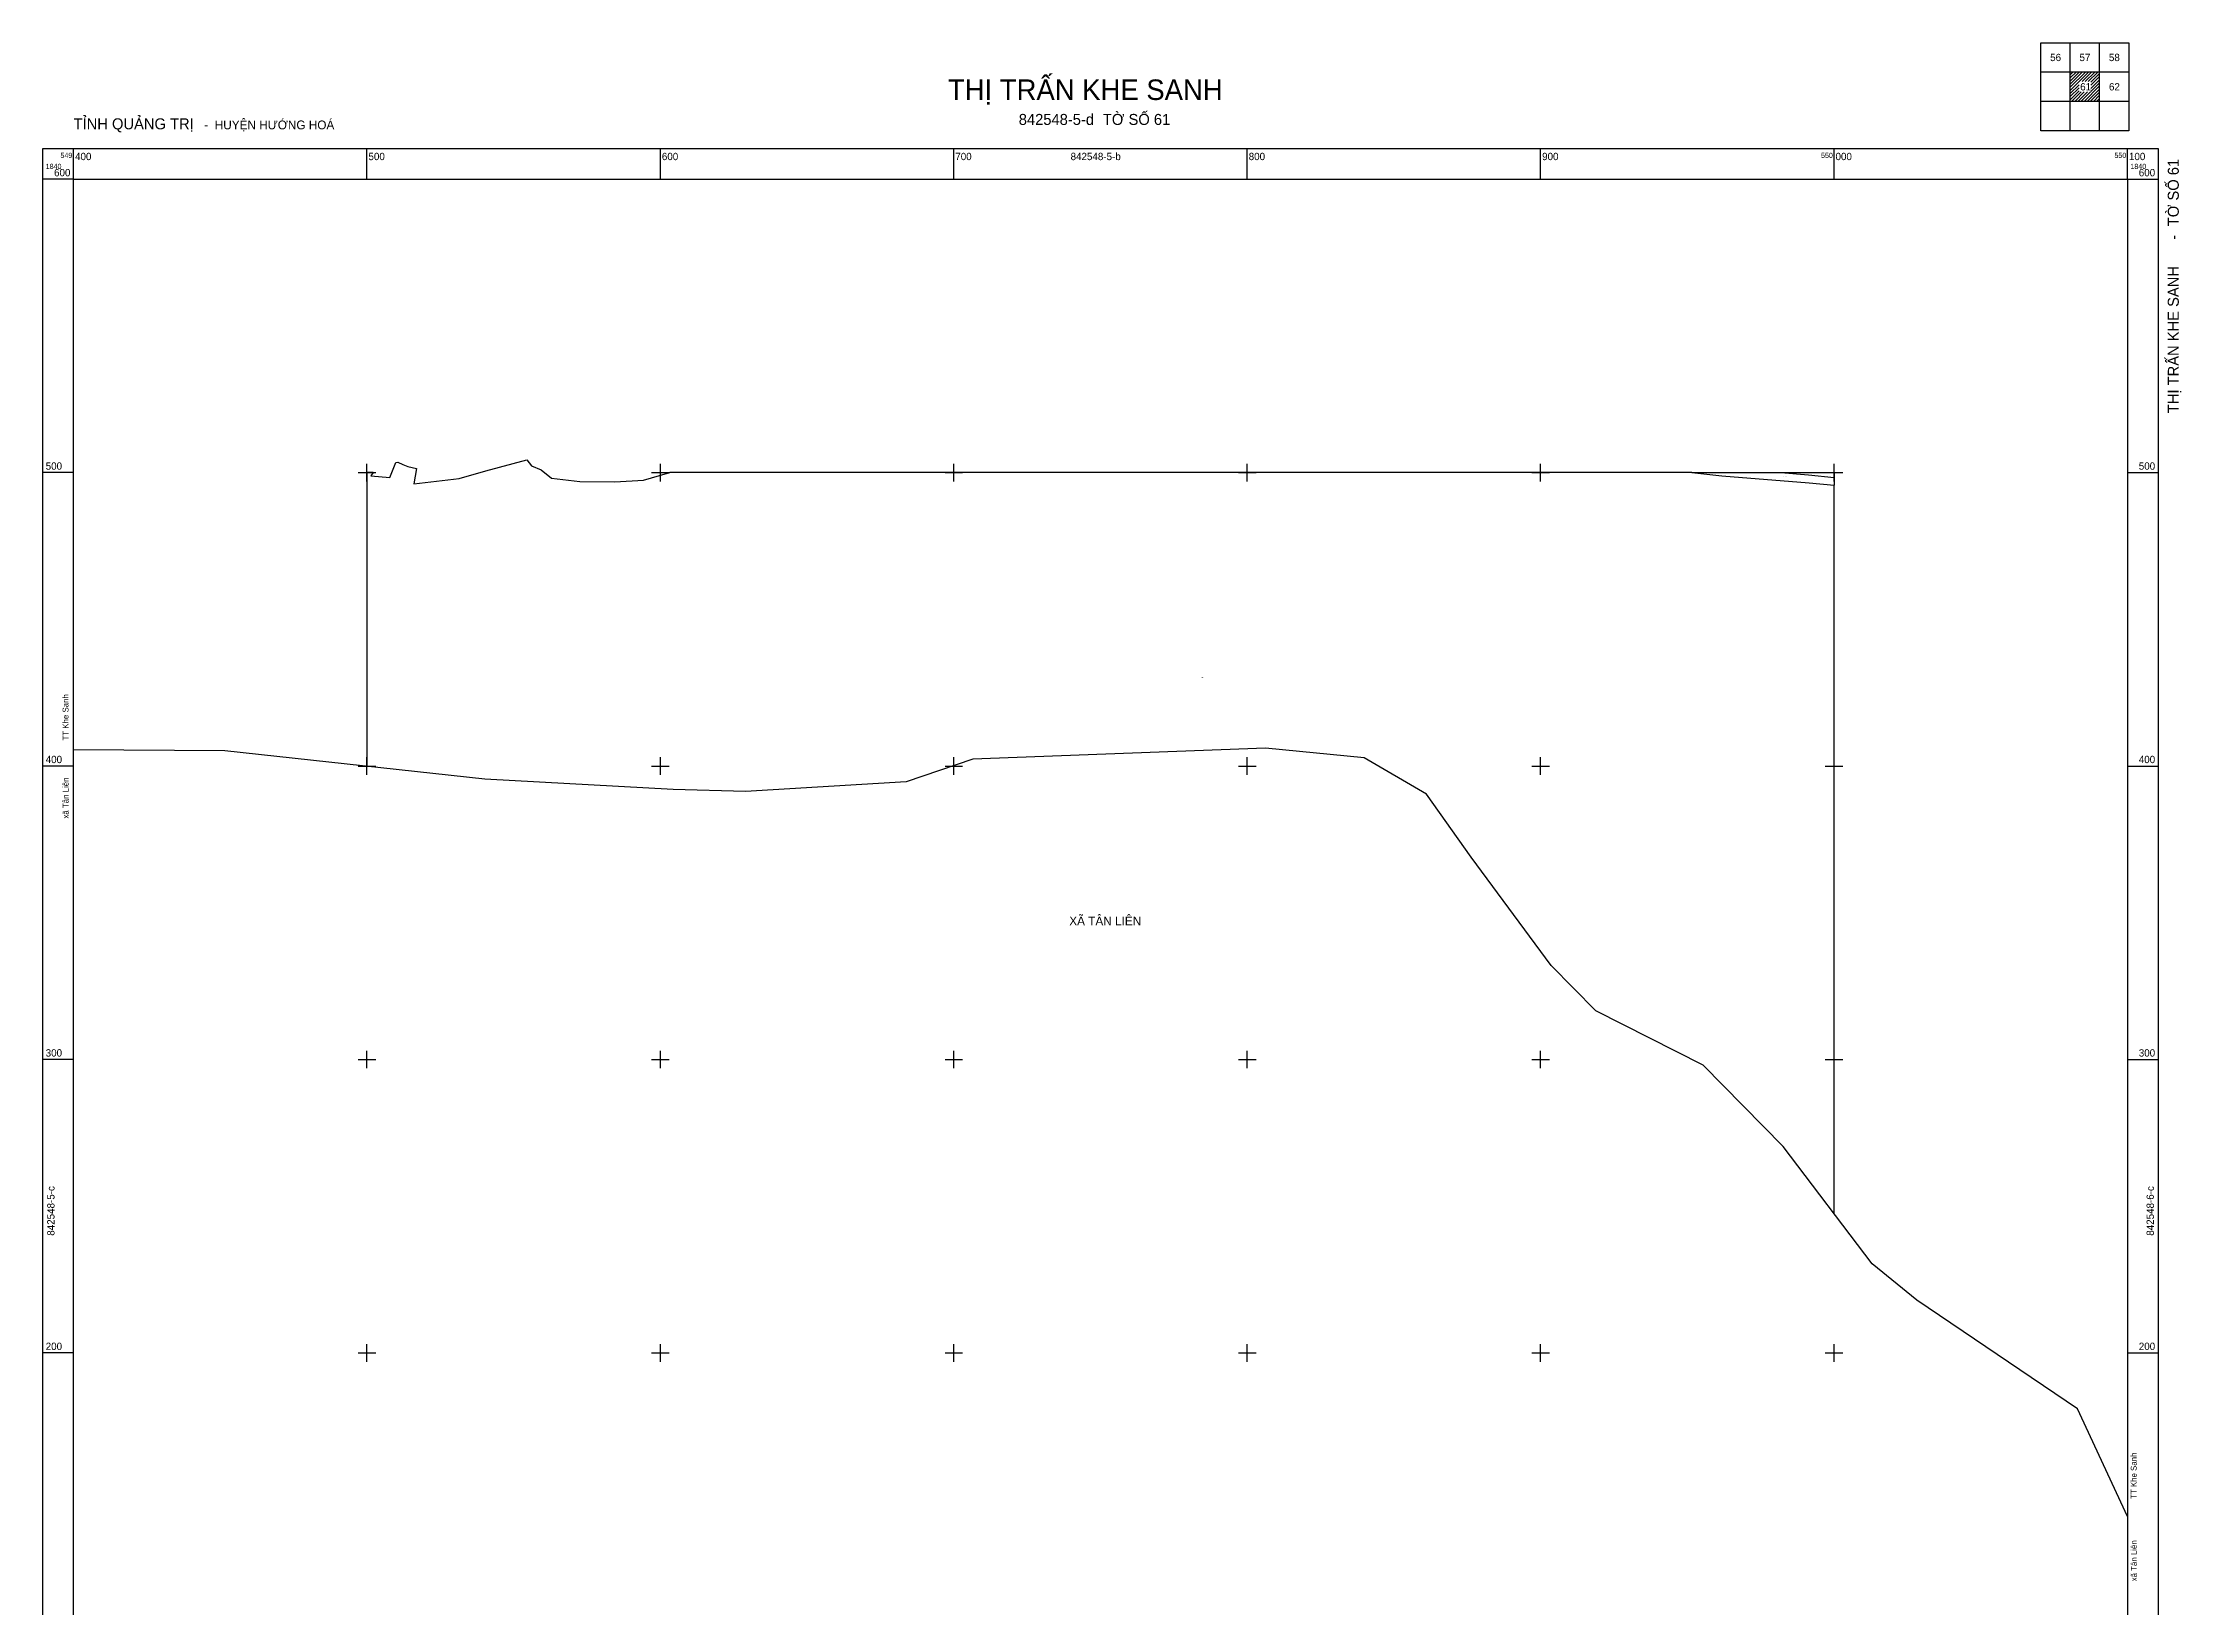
# Model space of a CAD drawing. Extents: x 549390 to 550118, y 1839759 to 1840646.
# Drawn here: x 549390 to 550118, y 1840113 to 1840646 of the extents above; entities that cross this region are included whole.
import ezdxf

# ---------------------------------------------------------------- set-up
doc = ezdxf.new("R2010")
doc.units = 0
for name, color, linetype in [('Level 15', 7, 'Continuous'), ('Level 22', 7, 'Continuous'), ('Level 23', 7, 'Continuous'), ('Level 24', 7, 'Continuous'), ('Level 28', 7, 'Continuous'), ('Level 46', 7, 'Continuous'), ('Level 48', 7, 'Continuous'), ('Level 63', 7, 'Continuous')]:
    doc.layers.add(name, color=color, linetype=linetype)

msp = doc.modelspace()

# ---------------------------------------------------------------- linework, layer by layer
at = {"layer": 'Level 22'}
msp.add_lwpolyline([(549981.87, 1840500), (549991.28, 1840499.2), (550000, 1840498.31)], dxfattribs=at)
at = {"layer": 'Level 23'}
msp.add_lwpolyline([(549951.51, 1840500), (549961.8, 1840498.87), (549991.47, 1840496.53), (550000, 1840495.74)], dxfattribs=at)
at = {"layer": 'Level 24'}
for p, q in [((549502.15, 1840500), (549501.34, 1840498.87)), ((549501.34, 1840498.87), (549507.83, 1840498.37)), ((549507.83, 1840498.37), (549509.85, 1840503.48)), ((549509.85, 1840503.48), (549510.51, 1840503.54)), ((549510.51, 1840503.54), (549512.19, 1840502.78)), ((549512.19, 1840502.78), (549513.88, 1840502.1)), ((549513.88, 1840502.1), (549516.86, 1840501.46)), ((549516.86, 1840501.46), (549515.93, 1840496.17)), ((549515.93, 1840496.17), (549531.43, 1840498.01)), ((549531.43, 1840498.01), (549540.5, 1840500.6)), ((549540.5, 1840500.6), (549554.51, 1840504.33)), ((549562.87, 1840498.09), (549572.55, 1840497)), ((549594.2, 1840497.47), (549603.25, 1840500)), ((549951.51, 1840500), (549603.25, 1840500)), ((549572.55, 1840497), (549584.44, 1840496.85)), ((549584.44, 1840496.85), (549594.2, 1840497.47)), ((550000, 1840247.47), (550000, 1840495.74))]:
    msp.add_line(p, q, dxfattribs=at)
for points in [[(549502.15, 1840500), (549500, 1840500), (549500, 1840399.9)], [(549554.51, 1840504.33), (549556.1, 1840502.36), (549559.38, 1840500.94), (549562.87, 1840498.09)], [(549951.51, 1840500), (550000, 1840500), (550000, 1840495.74)]]:
    msp.add_lwpolyline(points, dxfattribs=at)
at = {"layer": 'Level 46'}
for points in [[(549839.8, 1840402.81), (549806.19, 1840406.08), (549706.43, 1840402.3), (549683.81, 1840394.6), (549629.02, 1840391.35), (549604.3, 1840392.04), (549540.11, 1840395.5), (549451.5, 1840405.23), (549400, 1840405.55)], [(550100, 1840144.2), (550083.02, 1840180.92), (550028.21, 1840217.99), (550013, 1840230.33), (549982.68, 1840270.31), (549955.33, 1840298.02), (549918.76, 1840316.61), (549903.57, 1840332.01), (549876.28, 1840368.91), (549861.12, 1840390.43), (549839.8, 1840402.81)]]:
    msp.add_lwpolyline(points, dxfattribs=at)
at = {"layer": 'Level 63'}
for p, q in [((550080.5, 1840635.58), (550081.42, 1840636.5)), ((550080.5, 1840634.52), (550082.48, 1840636.5)), ((550080.5, 1840633.46), (550083.54, 1840636.5)), ((550080.5, 1840632.4), (550084.6, 1840636.5)), ((550080.5, 1840631.34), (550085.66, 1840636.5)), ((550080.5, 1840630.28), (550086.72, 1840636.5)), ((550084.53, 1840633.25), (550087.78, 1840636.5)), ((550085.59, 1840633.25), (550088.84, 1840636.5)), ((550086.65, 1840633.25), (550089.9, 1840636.5)), ((550080.5, 1840629.22), (550083.48, 1840632.2)), ((550080.5, 1840628.16), (550083.48, 1840631.14)), ((550080.5, 1840627.1), (550083.48, 1840630.08)), ((550080.96, 1840626.5), (550084.21, 1840629.75)), ((550082.02, 1840626.5), (550085.27, 1840629.75)), ((550083.09, 1840626.5), (550086.34, 1840629.75)), ((550084.15, 1840626.5), (550087.4, 1840629.75)), ((550085.21, 1840626.5), (550090.5, 1840631.79)), ((550086.27, 1840626.5), (550090.5, 1840630.73)), ((550087.33, 1840626.5), (550090.5, 1840629.67)), ((550087.52, 1840633.06), (550090.5, 1840636.04)), ((550087.52, 1840632), (550090.5, 1840634.98)), ((550087.52, 1840630.93), (550090.5, 1840633.91)), ((550087.52, 1840629.87), (550090.5, 1840632.85)), ((550088.39, 1840626.5), (550090.5, 1840628.61)), ((550089.45, 1840626.5), (550090.5, 1840627.55))]:
    msp.add_line(p, q, dxfattribs=at)
for points in [[(550100.5, 1840616.5), (550070.5, 1840616.5), (550070.5, 1840646.5), (550100.5, 1840646.5)], [(549389.5, 1840610.5), (550110.5, 1840610.5), (550110.5, 1839889.5), (549389.5, 1839889.5)], [(549400, 1840600), (550100, 1840600), (550100, 1839900), (549400, 1839900)]]:
    msp.add_lwpolyline(points, close=True, dxfattribs=at)
for points in [[(550080.5, 1840616.5), (550080.5, 1840646.5)], [(550090.5, 1840616.5), (550090.5, 1840646.5)], [(550100.5, 1840636.5), (550070.5, 1840636.5)], [(550100.5, 1840626.5), (550070.5, 1840626.5)], [(549400, 1840600), (549400, 1840610.5)], [(549500, 1840600), (549500, 1840610.5)], [(549600, 1840600), (549600, 1840610.5)], [(549700, 1840600), (549700, 1840610.5)], [(549800, 1840600), (549800, 1840610.5)], [(549900, 1840600), (549900, 1840610.5)], [(550000, 1840600), (550000, 1840610.5)], [(550100, 1840600), (550100, 1840610.5)], [(549400, 1840600), (549389.5, 1840600)], [(550100, 1840600), (550110.5, 1840600)], [(549400, 1840500), (549389.5, 1840500)], [(549497, 1840500), (549503, 1840500)], [(549500, 1840497), (549500, 1840503)], [(549597, 1840500), (549603, 1840500)], [(549600, 1840497), (549600, 1840503)], [(549697, 1840500), (549703, 1840500)], [(549700, 1840497), (549700, 1840503)], [(549797, 1840500), (549803, 1840500)], [(549800, 1840497), (549800, 1840503)], [(549897, 1840500), (549903, 1840500)], [(549900, 1840497), (549900, 1840503)], [(549997, 1840500), (550003, 1840500)], [(550000, 1840497), (550000, 1840503)], [(550100, 1840500), (550110.5, 1840500)], [(549400, 1840400), (549389.5, 1840400)], [(549497, 1840400), (549503, 1840400)], [(549500, 1840397), (549500, 1840403)], [(549597, 1840400), (549603, 1840400)], [(549600, 1840397), (549600, 1840403)], [(549697, 1840400), (549703, 1840400)], [(549700, 1840397), (549700, 1840403)], [(549797, 1840400), (549803, 1840400)], [(549800, 1840397), (549800, 1840403)], [(549897, 1840400), (549903, 1840400)], [(549900, 1840397), (549900, 1840403)], [(549997, 1840400), (550003, 1840400)], [(550000, 1840397), (550000, 1840403)], [(550100, 1840400), (550110.5, 1840400)], [(549500, 1840297), (549500, 1840303)], [(549600, 1840297), (549600, 1840303)], [(549700, 1840297), (549700, 1840303)], [(549800, 1840297), (549800, 1840303)], [(549900, 1840297), (549900, 1840303)], [(550000, 1840297), (550000, 1840303)], [(549400, 1840300), (549389.5, 1840300)], [(549497, 1840300), (549503, 1840300)], [(549597, 1840300), (549603, 1840300)], [(549697, 1840300), (549703, 1840300)], [(549797, 1840300), (549803, 1840300)], [(549897, 1840300), (549903, 1840300)], [(549997, 1840300), (550003, 1840300)], [(550100, 1840300), (550110.5, 1840300)], [(549400, 1840200), (549389.5, 1840200)], [(549497, 1840200), (549503, 1840200)], [(549500, 1840197), (549500, 1840203)], [(549597, 1840200), (549603, 1840200)], [(549600, 1840197), (549600, 1840203)], [(549697, 1840200), (549703, 1840200)], [(549700, 1840197), (549700, 1840203)], [(549797, 1840200), (549803, 1840200)], [(549800, 1840197), (549800, 1840203)], [(549897, 1840200), (549903, 1840200)], [(549900, 1840197), (549900, 1840203)], [(549997, 1840200), (550003, 1840200)], [(550000, 1840197), (550000, 1840203)], [(550100, 1840200), (550110.5, 1840200)]]:
    msp.add_lwpolyline(points, dxfattribs=at)

# ---------------------------------------------------------------- texts
at = {"layer": 'Level 15'}
for s, p in [('UBND thị trấn quản lý', (549982.5, 1840498.59)), ('Khối 7', (549982.97, 1840498.47)), ('Khối 7', (549982.97, 1840498.35)), ('DGT', (549983.02, 1840498.71)), ('1', (549983.15, 1840498.83)), ('UBND thị trấn quản lý', (549784.08, 1840430.18)), ('Khối 1', (549784.56, 1840430.06)), ('Khối 1', (549784.56, 1840429.94)), ('RST', (549784.63, 1840430.3)), ('2', (549784.73, 1840430.42))]:
    msp.add_text(s, height=0.1, dxfattribs=at).set_placement(p)
at = {"layer": 'Level 28'}
for s, p in [('xã Tân Liên                 TT Khe Sanh', (549398.32, 1840382.12)), ('xã Tân Liên                   TT Khe Sanh', (550103.18, 1840122.18))]:
    msp.add_text(s, height=2, rotation=90.08989, dxfattribs=at).set_placement(p)
at = {"layer": 'Level 48'}
msp.add_text('XÃ TÂN LIÊN', height=3, dxfattribs=at).set_placement((549739.34, 1840345.72))
at = {"layer": 'Level 63'}
for s, height, p in [('56', 2.5, (550073.65, 1840640.25)), ('57', 2.5, (550083.64, 1840640.25)), ('58', 2.5, (550093.67, 1840640.25)), ('THỊ TRẤN KHE SANH', 7, (549698, 1840627)), ('61', 2.5, (550083.88, 1840630.25)), ('62', 2.5, (550093.69, 1840630.25)), ('TỈNH QUẢNG TRỊ', 3.75, (549400, 1840617)), ('842548-5-d', 3.75, (549722.13, 1840618.5)), ('TỜ SỐ 61', 3.75, (549750.79, 1840618.5)), ('  -  HUYỆN HƯỚNG HOÁ', 3, (549442.32, 1840617)), ('549', 1.75, (549395.54, 1840607.25)), ('400', 2.5, (549400.5, 1840606.5)), ('500', 2.5, (549500.5, 1840606.5)), ('600', 2.5, (549600.5, 1840606.5)), ('700', 2.5, (549700.5, 1840606.5)), ('842548-5-b', 2.5, (549739.8, 1840606.5)), ('800', 2.5, (549800.5, 1840606.5)), ('900', 2.5, (549900.5, 1840606.5)), ('550', 1.75, (549995.55, 1840607.25)), ('000', 2.5, (550000.5, 1840606.5)), ('550', 1.75, (550095.55, 1840607.25)), ('100', 2.5, (550100.5, 1840606.5)), ('1840', 1.75, (549390.5, 1840603.5)), ('600', 2.5, (549393.35, 1840601)), ('1840', 1.75, (550101, 1840603.5)), ('600', 2.5, (550103.85, 1840601)), ('500', 2.5, (549390.5, 1840501)), ('500', 2.5, (550103.85, 1840501)), ('400', 2.5, (549390.5, 1840401)), ('400', 2.5, (550103.85, 1840401)), ('300', 2.5, (549390.5, 1840301)), ('300', 2.5, (550103.85, 1840301)), ('200', 2.5, (549390.5, 1840201)), ('200', 2.5, (550103.85, 1840201))]:
    msp.add_text(s, height=height, dxfattribs=at).set_placement(p)
for s, height, p in [('TỜ SỐ 61', 3.75, (550117.49, 1840583.97)), (' - ', 3.75, (550117.49, 1840577.97)), ('THỊ TRẤN KHE SANH', 3.75, (550117.49, 1840520.27)), ('842548-5-c', 2.5, (549393.5, 1840239.94)), ('842548-6-c', 2.5, (550109, 1840239.94))]:
    msp.add_text(s, height=height, rotation=90, dxfattribs=at).set_placement(p)

doc.saveas('drawing.dxf')
